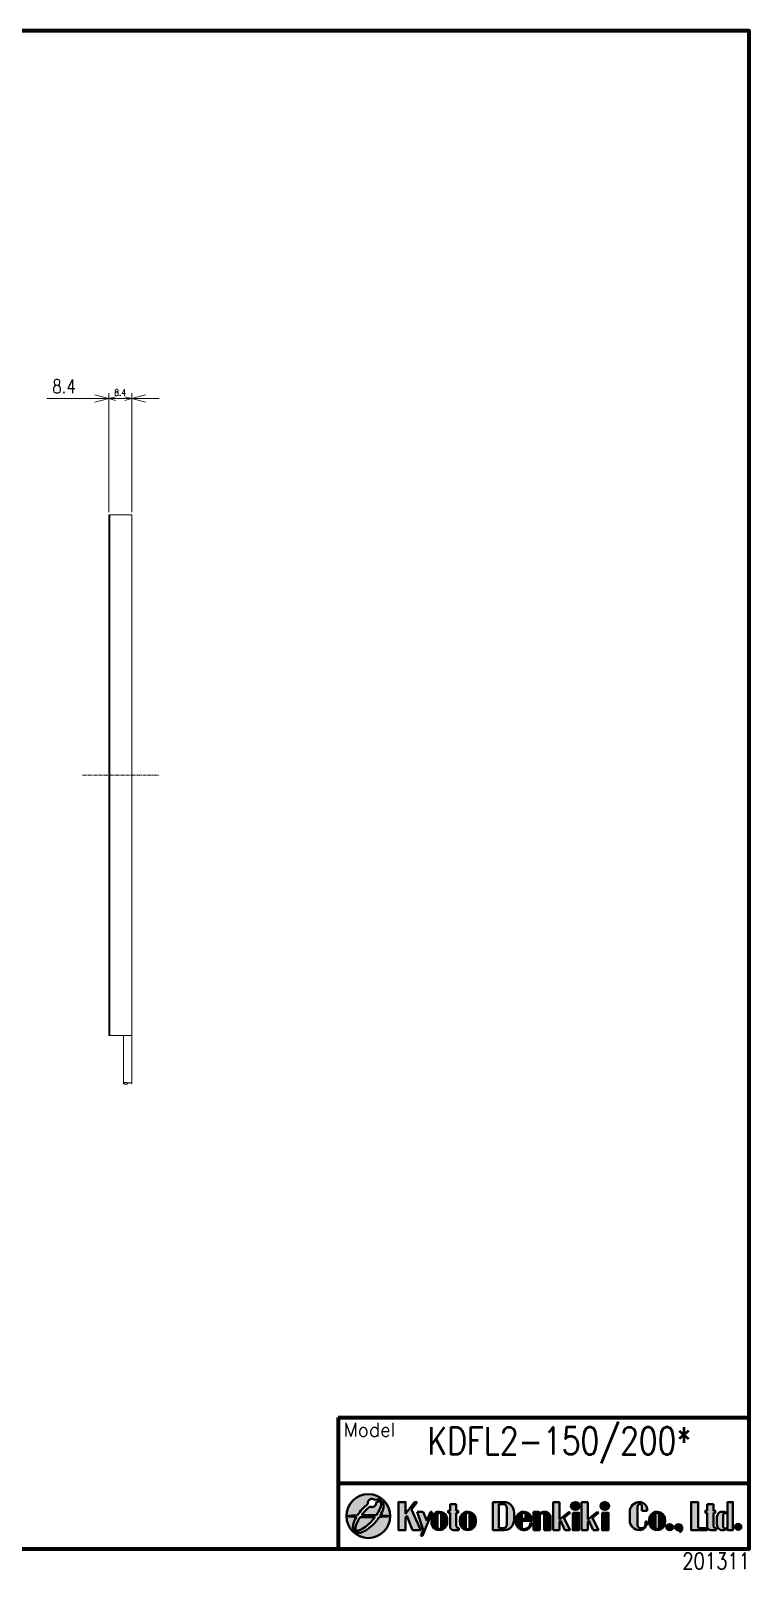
# Model space of a CAD drawing. Header units: millimetres. Extents: x 8 to 774, y 1 to 562.
# Drawn here: x 512 to 774, y 1 to 562 of the extents above; entities that cross this region are included whole.
import ezdxf

# ---------------------------------------------------------------- set-up
doc = ezdxf.new("R2010")
doc.units = ezdxf.units.MM
doc.linetypes.add('CENTER', pattern=[2, 1.25, -0.25, 0.25, -0.25])
doc.layers.get('0').update_dxf_attribs({"lineweight": 9})
doc.layers.get('Defpoints').update_dxf_attribs({"lineweight": 9})
for name, color, linetype, lineweight in [('0 @ 1', 7, 'Continuous', 9), ('2KD_寸法１', 7, 'Continuous', 15), ('2KD_寸法１ @ 1', 7, 'Continuous', 15), ('2KD_寸法１ @ 2', 7, 'Continuous', 15), ('AUX', 7, 'Continuous', 40)]:
    doc.layers.add(name, color=color, linetype=linetype, lineweight=lineweight)
doc.styles.get("Standard").update_dxf_attribs({"font": 'simplex.shx', "width": 0.8, "bigfont": 'extfont.shx'})
doc.dimstyles.new('KD-STD', dxfattribs={"dimscale": 0, "dimtxt": 2.5, "dimasz": 2.5, "dimexe": 1, "dimexo": 1, "dimgap": 1, "dimtad": 1, "dimdsep": 46, "dimtxsty": 'Standard', "dimblk": 'OPEN30', "dimcen": 0, "dimadec": 0, "dimazin": 0, "dimtfac": 1, "dimtmove": 0, "dimatfit": 3, "dimldrblk": 'OPEN30', "dimfxl": 1, "dimtfill": 1, "dimtolj": 1, "dimtzin": 0, "dimlwd": 15, "dimlwe": 15, "dimarcsym": 0})

# ---------------------------------------------------------------- blocks, each defined once
blk = doc.blocks.new('A$C58A435ED')
h = blk.add_hatch(color=256)
edge = h.paths.add_edge_path()
edge.add_ellipse((3.773587198117354, 4.196817087367676), major_axis=(2.361812504366488, 2.716954488801899), ratio=0.3819444444444653, start_angle=36.91420710907818, end_angle=132.4984448425061, ccw=False)
edge.add_arc((4.65000007218421, 6.399999378670387), 0.7500000000000107, 47.716325140725814, 192.9194600169402, ccw=False)
edge.add_ellipse((3.773587198117354, 4.196817087367676), major_axis=(2.361812504366659, 2.716954488802064), ratio=0.3819444444444362, start_angle=355.11932142212606, end_angle=374.4018947975413, ccw=False)
edge.add_ellipse((4.226412946251002, 3.803181669973355), major_axis=(2.361812504366308, 2.716954488802097), ratio=0.3819444444444228, start_angle=320.8704270941839, end_angle=364.8806785778694, ccw=False)
edge.add_arc((4.000000072180421, -35.9000006213288), 40.09999999999967, 84.27518954777139, 86.89867012710249, ccw=False)
edge.add_arc((4.000000072184041, 3.999999378670507), 3.999999999999948, 2.29e-13, 180.0000000000002)
edge.add_arc((4.000000072404037, -35.90000062387292), 40.10000000255265, 92.83887678115929, 95.7248104521737, ccw=False)
h = blk.add_hatch(color=256)
edge = h.paths.add_edge_path(flags=17)
edge.add_ellipse((3.773587198117354, 4.196817087367676), major_axis=(2.361812504366659, 2.716954488802064), ratio=0.3819444444444362, start_angle=310.1847318245495, end_angle=355.1193214221261)
edge.add_ellipse((4.226412946251002, 3.803181669973355), major_axis=(2.361812504366308, 2.716954488802097), ratio=0.3819444444444228, start_angle=364.8806785778694, end_angle=376.9172569597255)
edge.add_arc((4.64590059936633, 6.440648230716468), 0.7832318979547827, -118.93200922835058, 3.650290310823493, ccw=False)
edge.add_ellipse((4.226412946251002, 3.803181669973355), major_axis=(2.361812504366481, 2.716954488802258), ratio=0.3819444444443969, start_angle=39.80897284039416, end_angle=116.5044053354679)
edge.add_arc((4.000000072202564, -35.90000062130313), 40.09999999997294, 87.87584705466139, 91.76471786731457, ccw=False)
h = blk.add_hatch(color=256)
edge = h.paths.add_edge_path()
edge.add_arc((4.000000072184093, 3.999999378670505), 4, 180, 360)
edge.add_arc((4.000000072183813, 43.89999937867018), 40.09999999999969, 272.8388767810273, 275.7248104522239, ccw=False)
edge.add_ellipse((4.226412946251002, 3.803181669973355), major_axis=(2.361812504366427, 2.716954488802093), ratio=0.3819444444444074, start_angle=175.1193214221273, end_angle=312.49844484255107, ccw=False)
edge.add_ellipse((3.773587198117354, 4.196817087367676), major_axis=(2.361812504366707, 2.716954488802058), ratio=0.3819444444444306, start_angle=140.8704270940551, end_angle=184.8806785778792, ccw=False)
edge.add_arc((4.000000071549385, 43.89999937191472), 40.0999999932146, 264.27518954771597, 266.89867012749494, ccw=False)
h = blk.add_hatch(color=256)
edge = h.paths.add_edge_path(flags=17)
edge.add_ellipse((4.226412946251002, 3.803181669973355), major_axis=(2.361812504366427, 2.716954488802093), ratio=0.3819444444444074, start_angle=130.1847318245594, end_angle=175.1193214221273)
edge.add_ellipse((3.773587198117354, 4.196817087367676), major_axis=(2.361812504366707, 2.716954488802058), ratio=0.3819444444444306, start_angle=184.8806785778791, end_angle=296.5044053362664)
edge.add_arc((4.00000007189953, 43.89999937834407), 40.0999999996636, 267.87584705502576, 271.7647178677285, ccw=False)
blk.add_circle((4.000000072184093, 3.999999378670509), 4)
for centre, radius, start, end in [((4.65000007218407, 6.399999378670521), 0.7500000000000107, 46.19320078363318, 192.9194600169539), ((4.645900599366655, 6.44064823071632), 0.7832318979547827, 241.0679907715483, 3.650290310844553), ((4.000000072403906, -35.90000062387293), 40.10000000255266, 92.83887678115978, 95.72481045217431), ((4.000000071594456, 43.8999993719102), 40.09999999321459, 264.2751895476506, 266.8986701274294), ((4.000000072178096, 43.89999937833407), 40.09999999966357, 267.8758470546274, 271.7647178673098), ((4.000000072184036, -35.90000062130243), 40.09999999997295, 87.87584705463547, 91.76471786728702), ((4.000000072184093, 43.8999993786702), 40.09999999999969, 272.8388767810261, 275.7248104522234), ((4.000000072184093, -35.90000062132919), 40.09999999999969, 84.2751895477766, 86.89867012710823)]:
    blk.add_arc(centre, radius, start, end)
for centre, major_axis, ratio, start_param, end_param in [((3.773587198117354, 4.196817087367676), (2.361812504366488, 2.716954488801899), 0.3819444444444653, 1.100419841322928, 1.907443110207523), ((4.226412946251002, 3.803181669973355), (2.361812504366481, 2.716954488802258), 0.3819444444443969, 1.141079770981902, 1.759009101951536), ((3.773587198117354, 4.196817087367676), (2.361812504366659, 2.716954488802064), 0.3819444444444362, 5.024442884643541, 6.875096460284401), ((4.226412946251002, 3.803181669973355), (2.361812504366308, 2.716954488802097), 0.3819444444444228, 5.151329780016704, 6.969419591022086), ((3.773587198117354, 4.196817087367676), (2.361812504366706, 2.716954488802056), 0.3819444444444307, 2.009737126425152, 4.90060175554776), ((4.226412946251002, 3.803181669973355), (2.361812504366427, 2.716954488802093), 0.3819444444444074, 1.882850231053828, 5.04903576379776)]:
    blk.add_ellipse(centre, major_axis=major_axis, ratio=ratio, start_param=start_param, end_param=end_param)
blk = doc.blocks.new('A$C7F8063EA')
for points in [[(2.398777864283431, 4.829663306420513), (3.406328365880199, 6.169453883368078), (2.921754663084811, 6.169453883368085), (1.291720739670836, 4.051868400267174), (1.291720739670836, 6.170772863426478), (1.1133674889e-06, 6.170772863426471), (1.1133674889e-06, 1.050815427120141), (1.291720739670836, 1.050815427120141), (1.291720739670836, 3.357553768141244), (1.525719458847731, 3.668713634047847), (2.591814308545053, 1.057822508680139), (4.056205566284461, 1.057822508680146)], [(28.2337426024219, 6.170772863426464), (28.2337426024219, 1.050815427120142), (29.36610001997861, 1.050815427120141), (29.36610001997861, 2.640654124072921), (29.54453348874947, 2.786386900192896), (30.33980663270284, 1.050815427120113), (31.31894397160024, 1.050815427120113), (30.19566787494091, 3.318190840230171), (31.31251927078347, 4.230361945521053), (31.1496955754422, 4.408012072126442), (29.36610001997859, 2.99519422866465), (29.36610001997861, 6.170772863426463)], [(33.41618775227426, 6.170772863426464), (33.41618775227426, 1.050815427120142), (34.54854516983096, 1.050815427120141), (34.54854516983096, 2.640654124072923), (34.72697863860179, 2.786386900192901), (35.52225178255519, 1.050815427120127), (36.50138912145259, 1.05081542712012), (35.3781130247933, 3.318190840230151), (36.49496442063583, 4.23036194552105), (36.33214072529455, 4.408012072126442), (34.54854516983095, 2.995194228664646), (34.54854516983096, 6.170772863426464)], [(53.38047412418291, 6.170772863426464), (53.38047412418291, 1.050815427120141), (54.68106029502587, 1.050815427120141), (56.29751894606171, 1.050815427120142), (56.2975189460617, 1.410965188043746), (54.68106029502588, 1.410965188043746), (54.68106029502586, 6.170772863426464)], [(4.514313398489295, 1.134349005860251), (4.055858601252566, 5.019028322e-07), (4.378142334187486, 5.019028322e-07), (6.169417419713028, 4.408012072126439), (5.837386979518782, 4.40801207212644), (5.183398294731592, 2.789856714902839), (4.539052240885665, 4.408012072126438), (3.400905575323575, 4.408012072126438)], [(31.7998258105149, 4.229761809594492), (31.7998258105149, 1.050815427120141), (32.941005496245, 1.050815427120141), (32.941005496245, 4.229761809594492)], [(37.15768712419095, 4.229761809594491), (37.15768712419095, 1.050815427120141), (38.29886680992104, 1.050815427120141), (38.29886680992104, 4.229761809594492)]]:
    blk.add_hatch(color=256).paths.add_polyline_path(points)
h = blk.add_hatch(color=256)
edge = h.paths.add_edge_path()
edge.add_line((9.410215178256747, 4.230645526233281), (9.410215178256747, 1.759668284966215))
edge.add_ellipse((10.04980428069029, 1.75966828496621), major_axis=(4.547e-13, 0.7088528578460683), ratio=0.9022875415597713, start_angle=90.00000000003674, end_angle=180.0000000000367)
edge.add_line((10.04980428069029, 1.050815427120141), (11.02797277711079, 1.050815427120142))
edge.add_line((11.02797277711079, 1.050815427120142), (11.02797277711079, 1.40698119093291))
edge.add_ellipse((11.0280585437481, 1.935287182282309), major_axis=(2.477e-13, -0.528314164912672), ratio=0.9180339373020796, start_angle=270, end_angle=359.9999999999731, ccw=False)
edge.add_line((10.54304821080086, 1.93528718228209), (10.54304821080086, 4.230645526233274))
edge.add_line((10.54304821080086, 4.230645526233274), (10.86662624025985, 4.230645526233274))
edge.add_line((10.86662624025985, 4.230645526233274), (10.86662624025985, 4.585329156267562))
edge.add_line((10.86662624025985, 4.585329156267562), (10.54304821080086, 4.585329156267562))
edge.add_line((10.54304821080086, 4.585329156267562), (10.54304821080086, 5.814038219401482))
edge.add_line((10.54304821080086, 5.814038219401482), (9.410215178256747, 5.814038219401481))
edge.add_line((9.410215178256747, 5.814038219401481), (9.410215178256747, 4.585329156267562))
edge.add_line((9.410215178256747, 4.585329156267562), (9.089058107054825, 4.585329156267562))
edge.add_line((9.089058107054825, 4.585329156267562), (9.089058107054825, 4.230645526233274))
edge.add_line((9.089058107054825, 4.230645526233274), (9.410215178256747, 4.230645526233281))
h = blk.add_hatch(color=256)
edge = h.paths.add_edge_path()
edge.add_line((17.19864840931359, 1.050815427120141), (19.30238706350838, 1.050815427120141))
edge.add_ellipse((19.30238706350838, 2.973983978213254), major_axis=(0, -1.923168551093112), ratio=0.9305592290321637, start_angle=0, end_angle=90)
edge.add_line((21.09200930771249, 2.973983978213246), (21.09200930771249, 4.247604312333308))
edge.add_ellipse((19.30238706350838, 4.247604312333351), major_axis=(0, 1.923168551093112), ratio=0.9305592290321637, start_angle=270, end_angle=360)
edge.add_line((19.30238706350838, 6.170772863426464), (17.19864840931359, 6.170772863426464))
edge.add_line((17.19864840931359, 6.170772863426464), (17.19864840931359, 1.050815427120141))
edge = h.paths.add_edge_path(flags=16)
edge.add_line((18.32791822793343, 5.812326842775746), (19.14476182150094, 5.812326842775746))
edge.add_ellipse((19.14282603210222, 5.112001191007038), major_axis=(0, 0.7003256517687078), ratio=0.929745631167618, start_angle=270, end_angle=359.83893227171643, ccw=False)
edge.add_line((19.79395074722879, 5.112001191007015), (19.79395074722879, 2.109587099539584))
edge.add_ellipse((19.14282603210222, 2.109587099539567), major_axis=(0, -0.7003256517687078), ratio=0.929745631167618, start_angle=0.16106772828362637, end_angle=90, ccw=False)
edge.add_line((19.14476182150094, 1.409261447770859), (18.32791822793342, 1.409261447770859))
edge.add_line((18.32791822793342, 1.409261447770859), (18.32791822793343, 5.812326842775746))
h = blk.add_hatch(color=256)
edge = h.paths.add_edge_path()
edge.add_ellipse((32.28084409635221, 5.463593461529853), major_axis=(-0.8029901400914241, 0), ratio=0.8806825471307714, start_angle=0, end_angle=360)
h = blk.add_hatch(color=256)
edge = h.paths.add_edge_path()
edge.add_ellipse((37.63870541002825, 5.463593461529853), major_axis=(-0.8029901400914241, 0), ratio=0.8806825471307714, start_angle=0, end_angle=360)
h = blk.add_hatch(color=256)
edge = h.paths.add_edge_path()
edge.add_arc((44.03210335415496, 5.389742119339189), 0.4022708682637131, 0, 180, ccw=False)
edge.add_line((44.43437422241868, 5.389742119339189), (44.43437422241869, 4.585540193077122))
edge.add_line((44.43437422241869, 4.585540193077122), (45.39805205564927, 4.585540193077122))
edge.add_ellipse((44.03210335415496, 4.585540193077122), major_axis=(0, 1.585232670349341), ratio=0.8616707988949573, start_angle=270, end_angle=360)
edge.add_ellipse((44.03210335415496, 4.404088106452945), major_axis=(-1.843641580901476, 0), ratio=0.9582582511019692, start_angle=270.0000000000004, end_angle=360)
edge.add_line((42.18846177325349, 4.404088106452868), (42.18846177325349, 2.817500184093672))
edge.add_ellipse((44.03210335415496, 2.81750018409366), major_axis=(-1.843641580901476, 0), ratio=0.9582582511019692, start_angle=0, end_angle=89.99999999999957)
edge.add_ellipse((44.03210335415496, 2.639975360593325), major_axis=(0, -1.589159933473183), ratio=0.859541366934012, start_angle=0, end_angle=90)
edge.add_line((45.39805205564928, 2.639975360593325), (45.07598273930716, 2.639975360593325))
edge.add_line((45.07598273930716, 2.639975360593325), (45.07598273930716, 2.101617162536902))
edge.add_ellipse((44.45224876929251, 2.101617162536967), major_axis=(0, -0.68893955641488), ratio=0.9053536906204902, start_angle=0, end_angle=90, ccw=False)
edge.add_line((44.45224876929251, 1.412677606122088), (44.13368029113917, 1.412677606122088))
edge.add_ellipse((44.13368029113917, 1.929035216805459), major_axis=(4.547e-13, 0.5163576106833716), ratio=0.9757729814054631, start_angle=90.00000000005042, end_angle=180.0000000000504, ccw=False)
edge.add_line((43.62983248589126, 1.929035216805386), (43.62983248589126, 5.389742119339189))
h = blk.add_hatch(color=256)
edge = h.paths.add_edge_path()
edge.add_line((56.01527129174201, 4.230645526233274), (56.33642836294391, 4.230645526233274))
edge.add_line((56.33642836294391, 4.230645526233274), (56.33642836294392, 1.759668284966186))
edge.add_ellipse((56.97601746537748, 1.75966828496621), major_axis=(4.547e-13, 0.7088528578460683), ratio=0.9022875415597713, start_angle=90.00000000003674, end_angle=180.0000000000367)
edge.add_line((56.97601746537747, 1.050815427120141), (57.95418596179797, 1.050815427120141))
edge.add_line((57.95418596179797, 1.050815427120141), (57.95418596179797, 1.406981190932909))
edge.add_ellipse((57.95427172843528, 1.935287182282309), major_axis=(2.477e-13, -0.528314164912672), ratio=0.9180339373020796, start_angle=270, end_angle=359.9999999999731, ccw=False)
edge.add_line((57.46926139548805, 1.935287182282004), (57.46926139548805, 4.230645526233275))
edge.add_line((57.46926139548805, 4.230645526233275), (57.79283942494704, 4.230645526233274))
edge.add_line((57.79283942494704, 4.230645526233274), (57.79283942494704, 4.585329156267562))
edge.add_line((57.79283942494704, 4.585329156267562), (57.46926139548804, 4.585329156267562))
edge.add_line((57.46926139548804, 4.585329156267562), (57.46926139548805, 5.814038219401482))
edge.add_line((57.46926139548805, 5.814038219401482), (56.33642836294391, 5.814038219401482))
edge.add_line((56.33642836294391, 5.814038219401482), (56.33642836294394, 4.585329156267562))
edge.add_line((56.33642836294394, 4.585329156267562), (56.01527129174201, 4.585329156267562))
edge.add_line((56.01527129174201, 4.585329156267562), (56.01527129174201, 4.230645526233274))
h = blk.add_hatch(color=256)
edge = h.paths.add_edge_path()
edge.add_line((61.00913571780711, 6.170772863426463), (60.03930686129979, 6.170772863426464))
edge.add_line((60.03930686129979, 6.170772863426464), (60.0393068612998, 3.967246375105668))
edge.add_ellipse((59.37071800628541, 3.154375721908309), major_axis=(-4.11812363e-07, -1.253636350218062), ratio=0.7005460842986974, start_angle=140.5626067664118, end_angle=180.0000188213667)
edge.add_line((59.37071800628405, 4.408012072126439), (58.96088035646851, 4.408012072126439))
edge.add_ellipse((58.96088035646721, 3.154375721908309), major_axis=(4.11812363e-07, -1.253636350218062), ratio=0.7005460842986974, start_angle=179.9999811786333, end_angle=269.9999811786645)
edge.add_line((58.08265032018742, 3.154375721909497), (58.08265032018739, 2.304451777337887))
edge.add_ellipse((58.96088035646721, 2.304451777338201), major_axis=(4.11812363e-07, 1.253636350218062), ratio=0.7005460842986974, start_angle=90.00001882133549, end_angle=180.0000188213667)
edge.add_line((58.96088035646788, 1.050815427120141), (59.37071800628475, 1.050815427120141))
edge.add_ellipse((59.37071800628541, 2.304451777338201), major_axis=(-4.11812363e-07, 1.253636350218062), ratio=0.7005460842986974, start_angle=179.9999811786333, end_angle=219.4373932335881)
edge.add_line((60.03930686129979, 1.491581124140838), (60.03930686129979, 1.050815427120141))
edge.add_line((60.03930686129979, 1.050815427120141), (61.00913571780711, 1.050815427120141))
edge.add_line((61.00913571780711, 1.050815427120141), (61.00913571780711, 6.170772863426463))
h.paths.add_polyline_path([(60.03930686129979, 1.735331915351252, -1), (59.21817327816597, 1.735331915351252), (59.21817327816597, 3.761385435440615, -1), (60.03930686129979, 3.761385435440615)], flags=16)
h = blk.add_hatch(color=256)
h.paths.add_polyline_path([(6.000321070772656, 2.499626550424913, 0.9930558690252096), (8.918576991429632, 2.499862088220886), (8.918509413660729, 2.92878370181117, 1.006911414223633), (6.000321070772656, 2.948883291135963)])
h.paths.add_polyline_path([(7.130185689228994, 3.905856913461114, -1.045169310724598), (7.77891868472426, 3.87718728444978), (7.77891868472426, 1.587942342862924, -1.045169310724602), (7.130185689228994, 1.559272713851591)], flags=16)
h = blk.add_hatch(color=256)
h.paths.add_polyline_path([(12.65960897724608, 4.408012072126425), (12.63950891116084, 4.408012072126425, 0.4121976711162861), (11.19039555284587, 2.948883291135956), (11.19039555284587, 2.499626550424916, 0.9930558690252096), (14.10865147350284, 2.499862088220879), (14.10858389573397, 2.928783701811163, 0.416232331284715)])
h.paths.add_polyline_path([(12.32026017130221, 3.905856913461107, -1.045169310724598), (12.96899316679747, 3.877187284449773), (12.96899316679747, 1.587942342862917, -1.045169310724602), (12.32026017130221, 1.559272713851584)], flags=16)
h = blk.add_hatch(color=256)
edge = h.paths.add_edge_path()
edge.add_line((22.87629842648083, 4.408012072126447), (22.85619836039664, 4.408012072126439))
edge.add_arc((22.86624839343847, 2.948883291135963), 1.459163391357833, 90.39462957571416, 180)
edge.add_line((21.40708500208063, 2.948883291135963), (21.40708500208063, 2.506948753458312))
edge.add_arc((22.86992492511266, 2.513573222781768), 1.462854922406916, 180.2594621142477, 269.3397493728856)
edge.add_line((22.85306802025838, 1.050815427120134), (22.88678182996658, 1.050815427120134))
edge.add_arc((22.86992492511266, 2.513573222781772), 1.462854922406917, 270.6602506271005, 354.2193550323094)
edge.add_line((24.32534092273761, 2.366234165273212), (24.07787818271213, 2.366234165273212))
edge.add_ellipse((22.87629842648084, 2.366234165273212), major_axis=(-1.201579756231282, 0), ratio=0.9416571348462468, start_angle=90.17744929209329, end_angle=180, ccw=False)
edge.add_arc((22.86194962053696, 1.55927271385159), 0.3249999999999886, 179.9999999999999, 276.5641418440151, ccw=False)
edge.add_line((22.53694962053697, 1.559272713851591), (22.53694962053698, 2.732564813656352))
edge.add_line((22.53694962053698, 2.732564813656352), (24.32530421539708, 2.732846573795441))
edge.add_line((24.32530421539708, 2.732846573795441), (24.32527334496871, 2.92878370181117))
edge.add_arc((22.86624839343845, 2.948883291135975), 1.459163391357833, 359.2107408485284, 449.6053704242639)
h.paths.add_polyline_path([(22.53694962053697, 3.091152624663407), (22.53694962053697, 3.905856913461114, -1.045169310724599), (23.18568261603224, 3.877187284449781), (23.18568261603223, 3.091152624663408)], flags=16)
h = blk.add_hatch(color=256)
edge = h.paths.add_edge_path()
edge.add_line((24.66529301484071, 4.408012072126438), (24.6652930148407, 1.050815427120141))
edge.add_line((24.6652930148407, 1.050815427120141), (25.7938026291772, 1.050815427120141))
edge.add_line((25.7938026291772, 1.050815427120141), (25.79380262917721, 3.722369965857063))
edge.add_ellipse((26.21745473022793, 3.722369965857069), major_axis=(0.3767525711955679, 0.2169528969146351), ratio=0.9078835970869166, start_angle=60.06451933352412, end_angle=150.0645193335241, ccw=False)
edge.add_ellipse((26.21745473022793, 3.722369965857069), major_axis=(0, 0.4036375748992214), ratio=0.9656734174228072, start_angle=270, end_angle=360, ccw=False)
edge.add_line((26.60723680658112, 3.722369965857049), (26.60723680658112, 1.050815427120141))
edge.add_line((26.60723680658112, 1.050815427120141), (27.74030374813492, 1.050815427120142))
edge.add_line((27.74030374813492, 1.050815427120142), (27.74030374813492, 3.358657917323952))
edge.add_ellipse((26.76900827813415, 3.358657917323853), major_axis=(0, 1.049354154802585), ratio=0.9256126404564504, start_angle=270, end_angle=360)
edge.add_ellipse((26.76900827813415, 4.015239595457842), major_axis=(-0.9752056489569438, 0), ratio=0.4027586151584507, start_angle=270, end_angle=360)
edge.add_line((25.79380262917721, 4.015239595457812), (25.79380262917721, 4.232333820707942))
edge.add_line((25.79380262917721, 4.232333820707942), (25.63367631766278, 4.408012072126439))
edge.add_line((25.63367631766278, 4.408012072126439), (24.66529301484071, 4.408012072126438))
h = blk.add_hatch(color=256)
h.paths.add_polyline_path([(45.74534481770922, 2.499626550424377, 0.4093568311612341), (47.19052061992356, 1.05081542712012), (47.21842329482851, 1.05081542712012, 0.4094039504209535), (48.6636007383662, 2.499862088220879), (48.66353316059729, 2.928783701811163, 1.006911414223785), (45.74534481770922, 2.948883291135956)])
h.paths.add_polyline_path([(46.87520943616556, 3.905856913461107, -1), (47.52520943616554, 3.905856913461107), (47.52520943616554, 1.559272713851584, -1), (46.87520943616556, 1.559272713851584)], flags=16)
h = blk.add_hatch(color=256)
edge = h.paths.add_edge_path()
edge.add_ellipse((49.47965902708938, 1.582242384970413), major_axis=(-0.6495263368888118, 0), ratio=0.8208718778531608, start_angle=0, end_angle=360)
h = blk.add_hatch(color=256)
edge = h.paths.add_edge_path()
edge.add_ellipse((51.10382881327996, 1.582242384970413), major_axis=(-0.6495263368888118, 0), ratio=0.8208718778531608, start_angle=178.5690149176314, end_angle=477.542772379198)
edge.add_ellipse((51.25689893715616, 1.101706482423878), major_axis=(0, -0.4085205769865751), ratio=0.251102208153783, start_angle=0, end_angle=84.64326370635717, ccw=False)
edge.add_ellipse((51.25689893715616, 1.413106612160845), major_axis=(0, -0.7199207067235417), ratio=0.7312706617840086, start_angle=0, end_angle=90)
edge.add_ellipse((51.69606463323384, 1.413106612160845), major_axis=(0, 0.2018800132245815), ratio=0.432391469396966, start_angle=270, end_angle=339.5603886802153)
edge.add_ellipse((51.69606463323384, 1.413106612160845), major_axis=(0, 0.2018800132245815), ratio=0.432391469396966, start_angle=339.5603886802153, end_angle=340.2548236015122, ccw=False)
h = blk.add_hatch(color=256)
edge = h.paths.add_edge_path()
edge.add_ellipse((61.97248607229494, 1.654709356403827), major_axis=(-0.5819461302032778, 0), ratio=0.9599134801484431, start_angle=0, end_angle=360)
for p, q in [((1.1133674889e-06, 6.170772863426464), (1.291720739670836, 6.170772863426464)), ((2.921754663084811, 6.169453883368078), (1.291720739670836, 4.05186840026716)), ((3.406328365880199, 6.169453883368078), (2.398777864283459, 4.82966330642052)), ((2.921754663084811, 6.169453883368078), (3.406328365880199, 6.169453883368078)), ((9.410215178256747, 5.814038219401481), (10.54304821080086, 5.814038219401481)), ((9.410215178256747, 5.814038219401481), (9.410215178256747, 4.585329156267562)), ((10.54304821080086, 5.814038219401481), (10.54304821080086, 4.585329156267562)), ((17.19864840931359, 6.170772863426464), (19.30238706350838, 6.170772863426464)), ((17.19864840931359, 1.050815427120141), (17.19864840931359, 6.170772863426464)), ((17.19864840931359, 1.050815427120141), (17.19864840931359, 6.170772863426464)), ((17.19864840931359, 6.170772863426464), (19.30238706350838, 6.170772863426464)), ((18.32791822793342, 5.812326842775746), (18.32791822793342, 1.406412450844982)), ((18.32791822793342, 1.406412450844982), (18.32791822793342, 5.812326842775746)), ((18.32791822793342, 5.812326842775746), (19.1447947662723, 5.812326842775746)), ((28.2337426024219, 6.170772863426456), (29.36610001997861, 6.170772863426456)), ((28.2337426024219, 6.170772863426456), (28.2337426024219, 1.050815427120141)), ((29.36610001997861, 6.170772863426464), (28.2337426024219, 6.170772863426464)), ((29.36610001997861, 2.995194228664651), (29.36610001997861, 6.170772863426464)), ((33.41618775227426, 6.170772863426449), (34.54854516983096, 6.170772863426456)), ((33.41618775227426, 6.170772863426449), (33.41618775227426, 1.050815427120141)), ((34.54854516983096, 6.170772863426464), (33.41618775227426, 6.170772863426464)), ((34.54854516983096, 2.995194228664665), (34.54854516983096, 6.170772863426464)), ((37.46328924620457, 6.170772863426449), (37.63870541002825, 6.170772863426449)), ((37.46328924620457, 6.153692582305005), (37.46328924620457, 6.170772863426464)), ((53.38047412418291, 6.170772863426456), (54.68106029502587, 6.170772863426456)), ((56.33642836294393, 5.814038219401481), (57.46926139548804, 5.814038219401481)), ((56.33642836294393, 5.814038219401481), (56.33642836294393, 4.585329156267562)), ((57.46926139548804, 5.814038219401481), (57.46926139548804, 4.585329156267562)), ((60.03930686129982, 6.170772863426464), (61.00913571780711, 6.170772863426464)), ((60.03930686129976, 6.170772863426464), (61.00913571780711, 6.170772863426464)), ((1.525719458847731, 3.668713634047854), (1.291720739670836, 3.357553768141229)), ((2.591814308545053, 1.057822508680146), (1.525719458847731, 3.668713634047854)), ((4.056205566284461, 1.057822508680146), (2.398777864283459, 4.82966330642052)), ((3.400905575323577, 4.408012072126439), (4.514313398489292, 1.134349005860258)), ((3.400905575323577, 4.408012072126439), (4.539052240885666, 4.408012072126439)), ((3.400905575323577, 4.408012072126439), (4.539052240885666, 4.408012072126439)), ((4.378142334187486, 5.019028322e-07), (6.169417419713028, 4.408012072126439)), ((4.539052240885666, 4.408012072126439), (5.187514291777461, 2.779520153314024)), ((5.183398294731603, 2.789856714902867), (5.837386979518782, 4.408012072126439)), ((5.837386979518782, 4.408012072126439), (6.169417419713028, 4.408012072126439)), ((6.000321070772656, 2.948883291135963), (6.000321070772656, 2.52019769210505)), ((8.918509413660729, 2.92878370181117), (8.918576991429632, 2.499862088220886)), ((9.089058107054825, 4.585329156267562), (9.089058107054825, 4.230645526233274)), ((9.089058107054825, 4.585329156267562), (9.089058107054825, 4.230645526233274)), ((9.089058107054825, 4.230645526233274), (9.410215178256777, 4.230645526233281)), ((9.089058107054825, 4.230645526233274), (9.410215178256747, 4.230645526233281)), ((9.410215178256747, 4.230645526233281), (9.410215178256747, 1.75966828496621)), ((10.54304821080089, 4.230645526233281), (10.86662624025985, 4.230645526233274)), ((10.54304821080086, 4.230645526233274), (10.86662624025985, 4.230645526233274)), ((10.54304821080086, 4.230645526233274), (10.54304821080086, 1.935287182282081)), ((11.19039555284587, 2.948883291135956), (11.19039555284587, 2.520197692105043)), ((12.63950891116065, 4.408012072126425), (12.65960897724608, 4.408012072126425)), ((14.10858389573397, 2.928783701811163), (14.10865147350284, 2.499862088220879)), ((19.79395074722879, 5.112001191007038), (19.79395074722879, 2.109587099539567)), ((21.09200930771249, 4.247604312333351), (21.09200930771249, 2.973983978213254)), ((21.40708500208063, 2.948883291135963), (21.40708500208063, 2.52019769210505)), ((22.53694962053697, 3.091152624663408), (23.18568261603224, 3.091152624663408)), ((22.85619836039692, 4.408012072126439), (22.87629842648084, 4.408012072126446)), ((24.32527334496871, 2.92878370181117), (24.32530421539707, 2.732846573795441)), ((24.6652930148407, 4.408012072126439), (25.63367631766278, 4.408012072126439)), ((24.6652930148407, 1.050815427120141), (24.6652930148407, 4.408012072126439)), ((24.6652930148407, 4.408012072126439), (25.63367631766278, 4.408012072126439)), ((24.6652930148407, 4.408012072126439), (25.63367631766278, 4.408012072126439)), ((24.6652930148407, 1.050815427120141), (24.6652930148407, 4.408012072126439)), ((24.6652930148407, 4.408012072126439), (25.63367631766278, 4.408012072126439)), ((25.79380262917721, 4.232333820707935), (25.63367631766278, 4.408012072126439)), ((25.79380262917721, 4.232333820707935), (25.63367631766278, 4.408012072126439)), ((25.79380262917721, 4.015239595457842), (25.79380262917721, 4.232333820707935)), ((25.79380262917721, 4.015239595457842), (25.79380262917721, 4.232333820707935)), ((25.79380262917721, 4.232333820707935), (25.79380262917721, 4.015239595457842)), ((25.79380262917721, 1.050815427120141), (25.79380262917721, 3.722369965857069)), ((25.79380262917721, 1.050815427120141), (25.79380262917721, 3.722369965857097)), ((26.60723680658112, 1.050815427120134), (26.60723680658112, 3.722369965857069)), ((26.60723680658112, 1.050815427120141), (26.60723680658112, 3.722369965857069)), ((27.74030374813492, 1.050815427120141), (27.74030374813492, 3.358657917323853)), ((27.74030374813492, 1.050815427120141), (27.74030374813492, 3.358657917323853)), ((31.15275941671871, 4.410438995434105), (29.36610001997861, 2.995194228664651)), ((31.31251927078347, 4.230361945521053), (30.19566787494091, 3.318190840230172)), ((31.31894397160022, 1.050815427120141), (30.19566787494091, 3.318190840230172)), ((31.1496955754422, 4.408012072126439), (31.31251927078347, 4.230361945521053)), ((36.33520456657107, 4.410438995434105), (34.54854516983096, 2.995194228664651)), ((36.49496442063583, 4.230361945521053), (35.37811302479332, 3.318190840230172)), ((36.50138912145258, 1.050815427120141), (35.3781130247933, 3.318190840230165)), ((36.33214072529455, 4.408012072126439), (36.49496442063583, 4.230361945521053)), ((37.46328924620457, 4.756414059633243), (37.46328924620457, 4.773494340754702)), ((42.18846177325349, 4.404088106452945), (42.18846177325349, 4.408012072126439)), ((42.18846177325349, 4.404088106452945), (42.18846177325349, 2.81750018409366)), ((43.62983248589126, 5.389742119339189), (43.62983248589126, 1.929035216805459)), ((43.62983248589126, 5.389742119339189), (43.62983248589126, 1.929035216805459)), ((44.43437422241868, 4.585540193077122), (44.43437422241868, 5.389742119339189)), ((44.43437422241868, 4.585540193077122), (44.43437422241868, 5.389742119339189)), ((45.39805205564926, 4.585540193077122), (44.43437422241868, 4.585540193077122)), ((44.43437422241868, 4.585540193077122), (45.39805205564926, 4.585540193077122)), ((45.74534481770922, 2.948883291135956), (45.74534481770922, 2.520197692105043)), ((48.66353316059729, 2.928783701811163), (48.6636007383662, 2.499862088220879)), ((56.01527129174201, 4.585329156267562), (56.01527129174201, 4.230645526233274)), ((56.01527129174201, 4.585329156267562), (56.01527129174201, 4.230645526233274)), ((56.01527129174201, 4.230645526233274), (56.33642836294393, 4.230645526233274)), ((56.01527129174201, 4.230645526233274), (56.33642836294393, 4.230645526233274)), ((56.33642836294391, 4.230645526233274), (56.33642836294393, 1.75966828496621)), ((57.46926139548804, 4.230645526233274), (57.79283942494704, 4.230645526233274)), ((57.46926139548804, 4.230645526233274), (57.79283942494704, 4.230645526233274)), ((57.46926139548804, 4.230645526233274), (57.46926139548804, 1.935287182282081)), ((58.08265032018744, 3.15437543341477), (58.08265032018744, 2.379255401949649)), ((58.08265032018744, 3.15437543341477), (58.08265032018738, 2.304451777338201)), ((59.37071800628473, 4.408012072126439), (58.9608803564679, 4.408012072126439)), ((59.21817327816597, 3.761385435440615), (59.21817327816597, 1.735331915351252)), ((59.21817327816597, 3.761385435440615), (59.21817327816597, 1.735331915351252)), ((1.1133674889e-06, 1.050815427120141), (1.291720739670836, 1.050815427120141)), ((4.056205566284461, 1.057822508680146), (2.591814308545053, 1.057822508680146)), ((4.055858601252566, 5.019028322e-07), (4.514313398489292, 1.134349005860244)), ((4.055858601252566, 5.019028322e-07), (4.378142334187486, 5.019028322e-07)), ((10.04980428069021, 1.050815427120141), (11.0280585437481, 1.050815427120134)), ((11.0280585437481, 1.050815427120141), (10.04980428068984, 1.050815427120141)), ((11.02797277711079, 1.406973017369637), (11.02797277711079, 1.050815427120141)), ((11.0280585437481, 1.406973017369637), (11.0280585437481, 1.050815427120141)), ((11.0280585437481, 1.050815427120141), (11.0280585437481, 1.050815427120141)), ((12.65960897724611, 1.050815427120141), (12.66347402996737, 1.050815427120141)), ((17.19864840931359, 1.050815427120141), (19.30238706350838, 1.050815427120141)), ((17.19864840931359, 1.050815427120141), (19.30099920337989, 1.050815427120141)), ((18.32791822793342, 1.409261447770859), (19.1447947662723, 1.409261447770859)), ((22.53694962053697, 2.732564813656352), (24.32530421539713, 2.732846573795441)), ((22.85306802025866, 1.050815427120134), (22.88678182996648, 1.050815427120134)), ((22.87629842648084, 1.050815427120141), (22.87629842648084, 1.050732184770311)), ((24.07787818271214, 2.366234165273212), (24.32530713385319, 2.366234165273212)), ((24.6652930148407, 1.05081542712012), (25.79380262917721, 1.050815427120113)), ((24.6652930148407, 1.050815427120141), (25.79380262917724, 1.050815427120141)), ((26.60723680658112, 1.050815427120113), (27.74030374813492, 1.050815427120113)), ((26.60723680658112, 1.050815427120141), (27.74030374813492, 1.050815427120141)), ((28.2337426024219, 1.050815427120113), (29.36610001997861, 1.050815427120113)), ((28.2337426024219, 1.050815427120141), (29.36610001997861, 1.050815427120141)), ((29.54453348874949, 2.786386900192916), (29.36610001997861, 2.640654124072923)), ((29.36610001997861, 1.050815427120141), (29.36610001997861, 2.640654124072923)), ((30.33980663270282, 1.050815427120156), (29.54453348874947, 2.786386900192908)), ((30.33980663270282, 1.050815427120113), (31.31894397160022, 1.050815427120113)), ((31.7998258105149, 1.050815427120113), (32.941005496245, 1.050815427120113)), ((33.41618775227426, 1.050815427120113), (34.54854516983096, 1.050815427120127)), ((33.41618775227426, 1.050815427120141), (34.54854516983096, 1.050815427120141)), ((34.72697863860179, 2.786386900192901), (34.54854516983096, 2.640654124072923)), ((34.54854516983096, 1.050815427120141), (34.54854516983096, 2.640654124072931)), ((35.52225178255517, 1.050815427120156), (34.72697863860179, 2.786386900192894)), ((35.52225178255517, 1.050815427120127), (36.50138912145258, 1.05081542712012)), ((37.15768712419095, 1.05081542712012), (38.29886680992104, 1.05081542712012)), ((44.13368029113871, 1.412677606122088), (44.45224876929251, 1.412677606122088)), ((44.13368029113871, 1.412677606122088), (44.45224876929251, 1.412677606122088)), ((45.39805205564926, 2.639975360593325), (45.07598273930716, 2.639975360593325)), ((45.07598273930716, 2.639975360593325), (45.07598273930716, 2.101617162536967)), ((45.39805205564926, 2.639975360593325), (45.07598273930716, 2.639975360593325)), ((45.07598273930716, 2.639975360593325), (45.07598273930716, 2.101617162536967)), ((47.19052061992352, 1.05081542712012), (47.21842329482825, 1.05081542712012)), ((51.75313746120725, 1.568439477701531), (51.75313746120725, 1.565858952031305)), ((53.38047412418291, 1.05081542712012), (56.2975189460617, 1.050815427120127)), ((54.68106029502587, 1.410965188043746), (54.68106029502587, 2.006455426485672)), ((57.95427172843528, 1.050815427120141), (56.97601746537703, 1.050815427120141)), ((57.95418596179797, 1.406973017369637), (57.95418596179797, 1.050815427120141)), ((57.95427172843528, 1.406973017369637), (57.95427172843528, 1.050815427120141)), ((57.95427172843528, 1.050815427120141), (57.95427172843528, 1.406973017369637)), ((58.9608803564679, 1.050815427120141), (59.37071800628473, 1.050815427120141)), ((61.00913571780711, 1.050815427120141), (61.00913571780711, 1.97190299927297)), ((61.00913571780711, 1.050815427120141), (61.00913571780711, 1.97190299927297)), ((61.97248607229494, 2.21678994684953), (61.97248607229494, 2.213327291506175)), ((61.97248607229494, 1.09609142130148), (61.97248607229494, 1.092628765958124)), ((62.55442102239681, 1.658172011747183), (62.55905113449353, 1.658172011747183))]:
    blk.add_line(p, q)
for points in [[(1.291720739670836, 3.357553768141229), (1.291720739670836, 1.050815427120141), (1.1133674889e-06, 1.050815427120141), (1.1133674889e-06, 6.170772863426464), (1.291720739670836, 6.170772863426464), (1.291720739670836, 4.05186840026716)], [(54.68106029502587, 1.050815427120141), (53.38047412418291, 1.050815427120141), (53.38047412418291, 6.170772863426464), (54.68106029502587, 6.170772863426464), (54.68106029502587, 1.410965188043746)], [(60.03930686129979, 3.967246375105659), (60.03930686129979, 6.170772863426464), (61.00913571780711, 6.170772863426464), (61.00913571780711, 1.050815427120141), (60.03930686129979, 1.050815427120141), (60.03930686129979, 1.49158112414085)], [(60.03930686129979, 3.967246375105659), (60.03930686129979, 6.170772863426464), (61.00913571780711, 6.170772863426464), (61.00913571780711, 1.050815427120141), (60.03930686129979, 1.050815427120141), (60.03930686129979, 1.49158112414085)], [(7.130185689228994, 3.905856913461114), (7.130185689228994, 1.559272713851591)], [(7.77891868472426, 1.530603084840258), (7.77891868472426, 3.934526542472447)], [(9.089058107054825, 4.230645526233274), (9.089058107054825, 4.585329156267562), (9.410215178256747, 4.585329156267562)], [(9.089058107054825, 4.230645526233274), (9.089058107054825, 4.585329156267562), (9.410215178256747, 4.585329156267562)], [(10.54304821080086, 4.585329156267562), (10.86662624025985, 4.585329156267562), (10.86662624025985, 4.230645526233274)], [(10.54304821080086, 4.585329156267562), (10.86662624025985, 4.585329156267562), (10.86662624025985, 4.230645526233274)], [(12.32026017130221, 3.905856913461107), (12.32026017130221, 1.559272713851584)], [(12.96899316679747, 1.530603084840251), (12.96899316679747, 3.93452654247244)], [(22.53694962053697, 3.905856913461114), (22.53694962053697, 3.091152624663408)], [(23.18568261603224, 3.091152624663408), (23.18568261603224, 3.934526542472447)], [(46.87520943616556, 3.905856913461107), (46.87520943616556, 1.559272713851584)], [(47.52520943616554, 3.905856913461107), (47.52520943616554, 1.559272713851584)], [(56.33642836294393, 4.230645526233274), (56.01527129174201, 4.230645526233274), (56.01527129174201, 4.585329156267562), (56.33642836294393, 4.585329156267562)], [(56.33642836294393, 4.230645526233274), (56.01527129174201, 4.230645526233274), (56.01527129174201, 4.585329156267562), (56.33642836294393, 4.585329156267562)], [(57.46926139548804, 4.585329156267562), (57.79283942494704, 4.585329156267562), (57.79283942494704, 4.230645526233274), (57.46926139548804, 4.230645526233274)], [(57.46926139548804, 4.585329156267562), (57.79283942494704, 4.585329156267562), (57.79283942494704, 4.230645526233274), (57.46926139548804, 4.230645526233274)], [(60.03930686129979, 1.735331915351252), (60.03930686129979, 3.761385435440615)], [(60.03930686129979, 1.735331915351252), (60.03930686129979, 3.761385435440615)], [(22.53694962053697, 2.732564813656352), (22.53694962053697, 1.559272713851591)], [(54.68106029502587, 1.050815427120141), (56.2975189460617, 1.050815427120141), (56.2975189460617, 1.410965188043746), (54.68106029502587, 1.410965188043746)]]:
    blk.add_lwpolyline(points)
for points in [[(31.7998258105149, 4.229761809594492), (32.941005496245, 4.229761809594492), (32.941005496245, 1.050815427120141), (31.7998258105149, 1.050815427120141)], [(37.15768712419095, 4.229761809594492), (38.29886680992104, 4.229761809594492), (38.29886680992104, 1.050815427120141), (37.15768712419095, 1.050815427120141)]]:
    blk.add_lwpolyline(points, close=True)
for centre, radius, start, end in [((44.03210335415496, 5.389742119339189), 0.4022708682637131, 0, 180), ((7.45948446213049, 2.948883291135963), 1.459163391357833, 359.2107408485284, 180), ((7.455185689228983, 3.905856913461114), 0.3249999999999886, 354.939117891124, 180), ((12.6495589442037, 2.948883291135956), 1.459163391357833, 359.2107408485284, 180), ((12.6452601713022, 3.905856913461107), 0.3249999999999886, 354.939117891124, 180), ((22.86624839343847, 2.948883291135963), 1.459163391357833, 359.2107408485284, 180), ((22.86194962053696, 3.905856913461114), 0.3249999999999886, 354.939117891124, 180), ((47.20450820906705, 2.948883291135956), 1.459163391357833, 359.2107408485284, 180), ((47.20020943616555, 3.9058569134611), 0.3249999999999744, 1.6284e-12, 179.9999999999984), ((59.62874006973288, 3.761385435440615), 0.4105667915669074, 0, 180), ((7.459448210439177, 2.509912121264207), 1.459163391357833, 179.596121528961, 359.6053704242273), ((7.455185689228983, 1.559272713851591), 0.3249999999999886, 180, 5.060882108875975), ((12.64952269251239, 2.5099121212642), 1.459163391357833, 179.596121528961, 359.6053704242273), ((12.6452601713022, 1.559272713851584), 0.3249999999999886, 180, 5.060882108875975), ((22.86992492511266, 2.513573222781772), 1.462854922406916, 179.7405378857588, 354.2193550323095), ((22.86194962053696, 1.559272713851591), 0.3249999999999886, 180, 273.1489861303093), ((47.20447195737574, 2.5099121212642), 1.459163391357833, 179.596121528961, 359.6053704242273), ((47.20020943616555, 1.559272713851591), 0.3250000000000028, 180.0000000000016, 359.9999999999984), ((59.62874006973288, 1.735331915351252), 0.4105667915669074, 180, 0)]:
    blk.add_arc(centre, radius, start, end)
for centre, major_axis, ratio, start_param, end_param in [((19.14282603210222, 5.112001191007038), (0, 0.7003256517687078), 0.929745631167618, 4.712388980384689, 6.280161726404779), ((19.30238706350838, 4.247604312333351), (0, 1.923168551093112), 0.9305592290321637, 4.712388980384689, 6.283185307179586), ((44.03210335415496, 4.404088106452945), (-1.843641580901476, 0), 0.9582582511019692, 4.712388980384696, 6.283185307179586), ((44.03210335415496, 4.585540193077122), (0, 1.585232670349341), 0.8616707988949573, 4.712388980384689, 6.283185307179586), ((26.76900827813415, 4.015239595457842), (-0.9752056489569438, 0), 0.4027586151584507, 4.712388980384689, 6.283185307179586), ((26.21745473022793, 3.722369965857069), (0, 0.4036375748992214), 0.9656734174228072, 4.712388980384689, 6.283185307179586), ((26.76900827813415, 3.358657917323853), (0, 1.049354154802585), 0.9256126404564504, 4.712388980384689, 6.283185307179586), ((58.96088035646721, 3.154375721908309), (4.11812363e-07, -1.253636350218062), 0.7005460842986974, 3.141592184677289, 4.712388750259312), ((10.04980428069029, 1.75966828496621), (4.547e-13, 0.7088528578460683), 0.9022875415597713, 1.570796326795475, 3.141592653590503), ((11.0280585437481, 1.935287182282309), (2.477e-13, -0.528314164912672), 0.9180339373020796, 4.712388980384689, 6.283185307179075), ((22.87629842648084, 2.366234165273212), (-1.201579756231282, 0), 0.9416571348462468, 1.573712710059326, 3.141592653589793), ((44.13368029113917, 1.929035216805459), (4.547e-13, 0.5163576106833716), 0.9757729814054631, 1.570796326795755, 3.141592653590695), ((44.03210335415496, 2.639975360593325), (0, -1.589159933473183), 0.859541366934012, 0, 1.570796326794896), ((44.45224876929251, 2.101617162536967), (0, -0.68893955641488), 0.9053536906204902, 0, 1.570796326794896), ((51.10382881327996, 1.582242384970413), (-0.6495263368888118, 0), 0.8208718778531608, 3.111170258810619, 8.258473397439543), ((51.25689893715616, 1.413106612160845), (0, -0.7199207067235417), 0.7312706617840083, 0, 1.570796326794896), ((51.25689893715616, 1.101706482423878), (0, -0.4085205769865751), 0.251102208153783, 0, 1.547255815396282), ((51.69606463323384, 1.413106612160845), (0, 0.2018800132245815), 0.432391469396966, 4.712388980384689, 5.590339793167556), ((56.97601746537748, 1.75966828496621), (4.547e-13, 0.7088528578460683), 0.9022875415597713, 1.570796326795475, 3.141592653590503), ((57.95427172843528, 1.935287182282309), (2.477e-13, -0.528314164912672), 0.9180339373020796, 4.712388980384689, 6.283185307179075), ((59.37071800628541, 2.304451777338201), (-4.11812363e-07, 1.253636350218062), 0.7005460842986974, 3.141592184677289, 4.006894410555345)]:
    blk.add_ellipse(centre, major_axis=major_axis, ratio=ratio, start_param=start_param, end_param=end_param)
for centre, major_axis, ratio in [((32.28084409635221, 5.463593461529853), (-0.8029901400914241, 0), 0.8806825471307714), ((37.63870541002825, 5.463593461529853), (-0.8029901400914241, 0), 0.8806825471307714), ((49.47965902708938, 1.582242384970413), (-0.6495263368888118, 0), 0.8208718778531608), ((61.97248607229494, 1.654709356403827), (-0.5819461302032778, 0), 0.9599134801484431)]:
    blk.add_ellipse(centre, major_axis=major_axis, ratio=ratio)
at = {"extrusion": (0, 0, -1)}
for centre, major_axis, ratio, start_param, end_param in [((19.30238706350838, 2.973983978213254), (0, -1.923168551093112), 0.9305592290321637, 4.712388980384689, 6.283185307179586), ((26.21745473022793, 3.722369965857069), (0.3767525711955679, 0.2169528969146351), 0.9078835970869166, 3.706835372577473, 5.194113386768802), ((44.03210335415496, 2.81750018409366), (-1.843641580901476, 0), 0.9582582511019692, 4.712388980384696, 6.283185307179586), ((59.37071800628541, 3.154375721908309), (-4.11812363e-07, -1.253636350218062), 0.7005460842986974, 3.141592184677289, 4.006894410555345), ((19.14282603210222, 2.109587099539567), (0, -0.7003256517687078), 0.929745631167618, 4.712388980384689, 6.280161726404779), ((58.96088035646721, 2.304451777338201), (4.11812363e-07, 1.253636350218062), 0.7005460842986974, 3.141592184677289, 4.712388750259312)]:
    blk.add_ellipse(centre, major_axis=major_axis, ratio=ratio, start_param=start_param, end_param=end_param, dxfattribs=at)
blk = doc.blocks.new('_Open30')
at = {"lineweight": -2}
for p, q in [((-1, 0.26794919), (0, 0)), ((0, 0), (-1, -0.26794919)), ((0, 0), (-1, 0))]:
    blk.add_line(p, q, dxfattribs=at)
blk = doc.blocks.new('*D64')
at = {"layer": '2KD_寸法１', "color": 0, "lineweight": 15}
for p, q in [((540.2651173256888, 386.3936821751283), (540.2651173256888, 428.7675186389318)), ((546.1651173256888, 427.7675186389318), (542.7651173256888, 427.7675186389318)), ((548.6651173256888, 386.3936821751283), (548.6651173256888, 428.7675186389318))]:
    blk.add_line(p, q, dxfattribs=at)
at = {"layer": 'Defpoints', "color": 0}
for p in [(540.2651173256888, 385.3936821751283), (548.6651173256888, 385.3936821751283)]:
    blk.add_point(p, dxfattribs=at)
at = {"layer": '2KD_寸法１', "color": 0, "lineweight": 15, "xscale": 2.5, "yscale": 2.5, "zscale": 2.5, "rotation": 180}
blk.add_blockref('_Open30', (540.2651173256888, 427.7675186389318), dxfattribs=at)
at = {"layer": '2KD_寸法１', "color": 0, "lineweight": 15, "xscale": 2.5, "yscale": 2.5, "zscale": 2.5}
blk.add_blockref('_Open30', (548.6651173256888, 427.7675186389318), dxfattribs=at)
at = {"layer": '2KD_寸法１', "color": 0, "insert": (544.4651173256889, 430.0175186389318), "char_height": 2.5, "attachment_point": 5, "bg_fill": 3, "box_fill_scale": 1.1, "bg_fill_color": 9, "bg_fill_true_color": 13158600, "bg_fill_transparency": 4393314}
blk.add_mtext('\\A1;8.4', dxfattribs=at)
at = {"layer": 'Defpoints', "color": 0}
blk.add_point((540.2651173256888, 427.7675186389318), dxfattribs=at)
blk = doc.blocks.new('*D65')
at = {"layer": '2KD_寸法１', "color": 0, "lineweight": 15}
for p, q in [((535.2651173256888, 427.7675186389318), (517.6936887542602, 427.7675186389318)), ((540.2651173256888, 387.3936821751284), (540.2651173256888, 429.7675186389319)), ((548.6651173256888, 427.7675186389318), (540.2651173256888, 427.7675186389318)), ((548.6651173256888, 387.3936821751284), (548.6651173256888, 429.7675186389319)), ((553.6651173256887, 427.7675186389318), (558.6651173256888, 427.7675186389318))]:
    blk.add_line(p, q, dxfattribs=at)
at = {"layer": 'Defpoints', "color": 0}
for p in [(540.2651173256888, 427.7675186389318), (540.2651173256888, 385.3936821751283), (548.6651173256888, 385.3936821751283)]:
    blk.add_point(p, dxfattribs=at)
at = {"layer": '2KD_寸法１', "color": 0, "lineweight": 15, "xscale": 5, "yscale": 5, "zscale": 5}
blk.add_blockref('_Open30', (540.2651173256888, 427.7675186389318), dxfattribs=at)
at = {"layer": '2KD_寸法１', "color": 0, "lineweight": 15, "xscale": 5, "yscale": 5, "zscale": 5, "rotation": 180}
blk.add_blockref('_Open30', (548.6651173256888, 427.7675186389318), dxfattribs=at)
at = {"layer": '2KD_寸法１', "color": 0, "insert": (523.9794030399744, 432.2675186389318), "char_height": 5, "attachment_point": 5, "bg_fill": 3, "box_fill_scale": 1.1, "bg_fill_color": 9, "bg_fill_true_color": 13158600, "bg_fill_transparency": 4393286}
blk.add_mtext('\\A1;8.4', dxfattribs=at)
blk = doc.blocks.new('A$C42967ED8')
for p, q in [((-8.40000000000009, 0), (-8, 0)), ((-8.40000000000009, -189.9999999999999), (-8.40000000000009, 0)), ((-8, 0), (0, 0)), ((-8, -189.9999999999999), (-8, 0)), ((-8, 0), (-8, -189.9999999999999)), ((0, 0), (0, -189.9999999999999)), ((-8, -189.9999999999999), (-8.40000000000009, -189.9999999999999)), ((0, -189.9999999999999), (-8, -189.9999999999999)), ((-3, -197.9999999999999), (-3, -189.9999999999999)), ((0, -197.9999999999999), (0, -189.9999999999999)), ((-3, -207.5999999999912), (-3, -197.9999999999999)), ((0, -207.5999999999912), (0, -197.9999999999999))]:
    blk.add_line(p, q)
for points in [[(-3, -207.5499999999883), (-2.99720000000002, -207.5150999999894), (-2.988600000000133, -207.4804999999904), (-2.974500000000034, -207.4464999999908), (-2.954800000000203, -207.4131999999953), (-2.929700000000138, -207.3809999999939), (-2.899500000000216, -207.3499999999912), (-2.864400000000158, -207.3205999999916), (-2.824500000000169, -207.2929000000002), (-2.780300000000123, -207.2672000000019), (-2.732100000000173, -207.2436000000015), (-2.680100000000038, -207.2222999999939), (-2.625, -207.2035999999934), (-2.566900000000031, -207.1874999999999), (-2.506500000000187, -207.1740999999892), (-2.444100000000162, -207.1635999999998), (-2.380300000000032, -207.1560999999928), (-2.315400000000181, -207.1514999999926), (-2.25, -207.1499999999941), (-2.184600000000044, -207.1514999999926), (-2.119700000000193, -207.1560999999928), (-2.055900000000065, -207.1635999999998), (-1.99350000000004, -207.1740999999892), (-1.933100000000194, -207.1874999999999), (-1.875, -207.2035999999934), (-1.819900000000188, -207.2222999999939), (-1.767900000000054, -207.2436000000015), (-1.719700000000101, -207.2672000000019), (-1.675500000000055, -207.2929000000002), (-1.635600000000066, -207.3205999999916), (-1.60050000000001, -207.3499999999912), (-1.570300000000088, -207.3809999999939), (-1.545200000000022, -207.4131999999953), (-1.525500000000191, -207.4464999999908), (-1.511400000000093, -207.4804999999904), (-1.502800000000205, -207.5150999999894), (-1.5, -207.5499999999883)], [(-1.5, -207.5499999999883), (-1.511400000000093, -207.5933999999977), (-1.545299999999996, -207.6354999999893), (-1.60050000000001, -207.6749999999882), (-1.675500000000055, -207.7106999999959), (-1.767900000000054, -207.741499999989), (-1.875, -207.7664999999978), (-1.99350000000004, -207.7848999999986), (-2.119800000000167, -207.7961999999969), (-2.25, -207.7999999999883), (-2.380300000000032, -207.7961999999969), (-2.506500000000187, -207.7848999999986), (-2.625, -207.7664999999978), (-2.732100000000173, -207.741499999989), (-2.824600000000144, -207.7106999999959), (-2.899500000000216, -207.6749999999882), (-2.954800000000203, -207.6354999999893), (-2.988600000000133, -207.5933999999977), (-3, -207.5499999999883)], [(-1.5, -207.5499999999883), (-1.488600000000132, -207.5065999999933), (-1.454800000000204, -207.4645000000018), (-1.399500000000215, -207.4249999999883), (-1.324600000000144, -207.3892999999953), (-1.232100000000172, -207.358500000002), (-1.125, -207.3334999999933), (-1.006500000000186, -207.3150999999924), (-0.8803000000000338, -207.3037999999941), (-0.75, -207.2999999999883), (-0.6198000000001685, -207.3037999999941), (-0.4935000000000401, -207.3150999999924), (-0.375, -207.3334999999933), (-0.2679000000000542, -207.358500000002), (-0.1755000000000564, -207.3892999999953), (-0.1005000000000109, -207.4249999999883), (-0.0452999999999975, -207.4645000000018), (-0.0114000000000942, -207.5065999999933), (0, -207.5499999999883)]]:
    blk.add_lwpolyline(points)
blk = doc.blocks.new('*U74')
at = {"layer": '2KD_寸法１ @ 1'}
dim = blk.add_linear_dim(base=(540.2651173256888, 427.7675186389318), p1=(548.6651173256888, 385.3936821751283), p2=(540.2651173256888, 385.3936821751283), dimstyle='KD-STD', override={"dimscale": 1, "dimtix": 0, "dimtofl": 1, "dimtmove": 0, "dimatfit": 3, "dimtfillclr": 256}, dxfattribs=at)
dim.commit()
dim.dimension.update_dxf_attribs({"geometry": '*D64', "text_midpoint": (544.4651173256889, 430.0175186389318)})
at = {"layer": '2KD_寸法１ @ 2'}
dim = blk.add_linear_dim(base=(540.2651173256888, 427.7675186389318), p1=(548.6651173256888, 385.3936821751283), p2=(540.2651173256888, 385.3936821751283), dimstyle='KD-STD', override={"dimscale": 2, "dimtix": 0, "dimtofl": 1, "dimtmove": 0, "dimatfit": 3, "dimtfillclr": 256}, dxfattribs=at)
dim.commit()
dim.dimension.update_dxf_attribs({"geometry": '*D65', "text_midpoint": (523.9794030399744, 432.2675186389318)})

msp = doc.modelspace()

# ---------------------------------------------------------------- linework, layer by layer
at = {"layer": '2KD_寸法１', "color": 2, "linetype": 'CENTER'}
msp.add_line((530.6651173256888, 290.3936821751283), (558.6749173256885, 290.3936821751283), dxfattribs=at)
at = {"layer": 'AUX', "lineweight": 70}
for p, q in [((623.9999995165617, 56.00000049832712), (623.9999995165617, 32.00000049832714)), ((623.9999995165617, 56.00000049832712), (623.9999995165617, 32.00000049832714)), ((623.9999995165617, 56.00000049832712), (623.9999995165617, 32.00000049832714)), ((623.9999995165617, 56.00000049832712), (773.9999995165617, 56.00000049832712)), ((623.9999995165617, 32.00000049832714), (623.9999995165617, 8.00000049832715)), ((623.9999995165617, 32.00000049832714), (623.9999995165617, 8.00000049832715)), ((623.9999995165617, 32.00000049832714), (623.9999995165617, 8.00000049832715)), ((623.9999995165617, 32.00000049832714), (773.9999995165617, 32.00000049832714))]:
    msp.add_line(p, q, dxfattribs=at)
msp.add_lwpolyline([(7.999999516561731, 8.00000049832715), (773.9999995165617, 8.00000049832715), (773.9999995165617, 562.000000498327), (7.999999516561731, 562.000000498327)], close=True, dxfattribs=at)

# ---------------------------------------------------------------- block references
at = {"layer": 'AUX', "xscale": 2, "yscale": 2, "zscale": 2}
for name, p in [('A$C58A435ED', (626.9999993721937, 12.00000174098612)), ('A$C7F8063EA', (645.9999972898268, 12.77841220778053))]:
    msp.add_blockref(name, p, dxfattribs=at)

# ---------------------------------------------------------------- texts
at = {"layer": '0 @ 1'}
for s, insert, char_height, attachment_point in [('KDFL2-150/200*', (656.5494315422006, 39.16660138948099), 10, 7), ('201311', (749.5972689414652, 6.616804336241555), 6, 1)]:
    msp.add_mtext(s, dxfattribs=dict(at, insert=insert, char_height=char_height, attachment_point=attachment_point))
at = {"layer": 'AUX', "lineweight": 20}
msp.add_text('Model', height=5, dxfattribs=at).set_placement((625.9999991562117, 49.00000083467041))

# ---------------------------------------------------------------- next in the draw order: block references
at = {"layer": '2KD_寸法１'}
msp.add_blockref('*U74', (0, 0), dxfattribs=at)

# ---------------------------------------------------------------- next in the draw order: block references
msp.add_blockref('A$C42967ED8', (548.6651173256888, 385.3936821751283))

doc.saveas('drawing.dxf')
